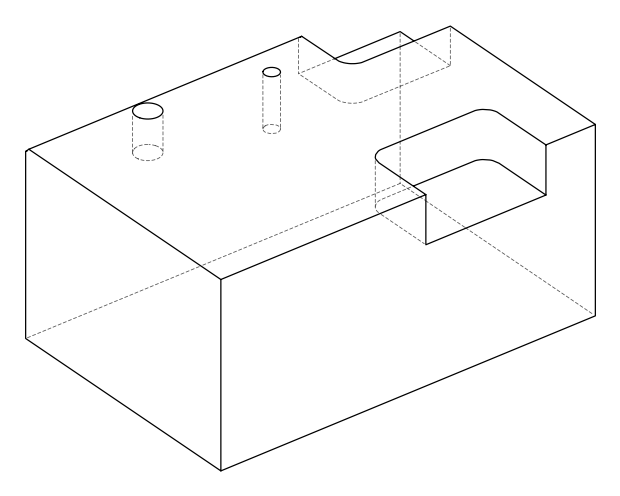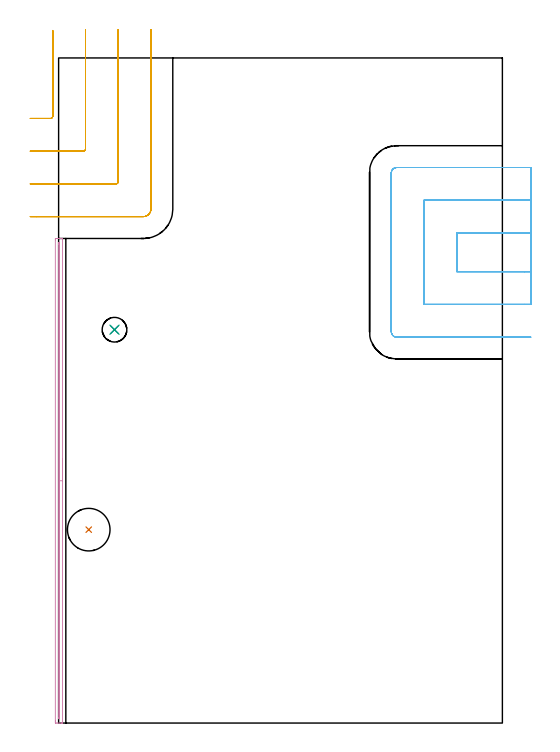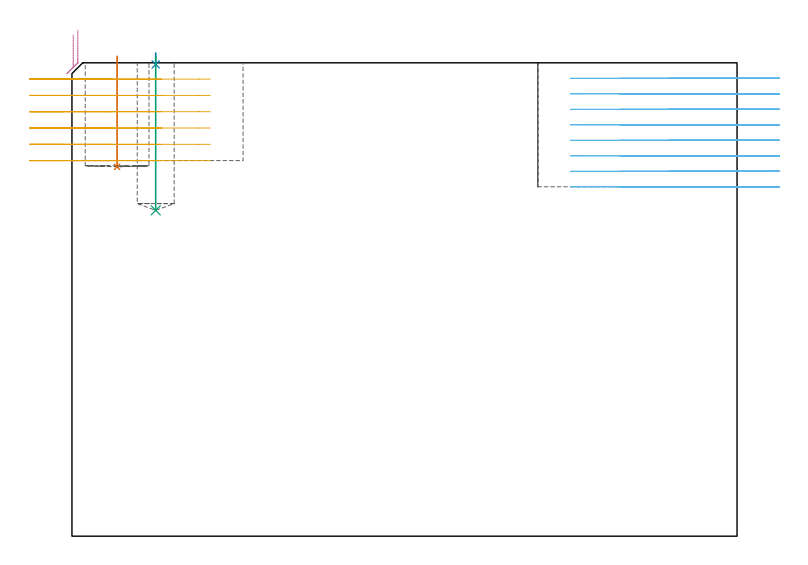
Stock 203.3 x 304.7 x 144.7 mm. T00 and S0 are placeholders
(PLAN: 6 operations, 4 tool changes, 19.5 min)
(1 INDEXABLE_INSERT_DRILL_BLIND_HOLE_FROM_SOLID | STEP1POCKET | NXT0302_010 | 0.14 min | 9419 mm3)
(2 SPOT_DRILL | STEP1POCKET_1 | NXT0321_9005460120000 | 0.03 min | 1 mm3)
(3 DRILL_BLIND_HOLE_INTO_CENTER | STEP1POCKET_1 | NXT0301_084 | 0.19 min | 4374 mm3)
(4 AREA_MILL | FG_CHAMFER_SURFACE | UGT0205_001 | 3.7 min | 1224 mm3)
(5 MILL_CORNER_NOTCH_RECTANGULAR | CORNER_NOTCH_RECTANGULAR | UGT0201_094 | Follow Part, ap 5, ae 75% | 5.16 min | 128151 mm3)
(6 MILL_SLOT | SLOT_PARTIAL_RECTANGULAR | UGT0201_094 | Follow Part, ap 5, ae 75% | 10.33 min | 222971 mm3)
(TOOL NXT0302_010 | Index. Insert Drill 19.5mm [880-D1950L25-05] | D19.5 PA176 FL98 Z2)
(TOOL NXT0321_9005460120000 | NC Spot Drill, 142deg, 12mm, Carbide, Uncoated | D12 PA142 FL30 Z2)
(TOOL NXT0301_084 | Carbide Drill 11.3mm [860.1-1130-034A1-MM 2214] | D11.3 PA140 FL55 Z2)
(TOOL UGT0205_001 | Chamfer Mill 20 x 3 x 45 deg. | D20 FL50 Z2)
(TOOL UGT0201_094 | End mill 20 mm | D20 FL38 Z4)
(OP 1 INDEXABLE_INSERT_DRILL_BLIND_HOLE_FROM_SOLID)
G17 G21 G94 G90
T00 M6
G54
G17 G0 G90 X13.8 Y88.6 S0 M3
G43 Z154.7 H1
G94 G81 G98 Z112.9 F250. R146.7
G80
M5
M2
(OP 2 SPOT_DRILL)
G17 G21 G94 G90
T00 M6
G54
G17 G0 G90 X25.6 Y180.2 S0 M3
G43 Z154.7 H0
G94 G81 G98 Z144.214 F250. R147.7
G80
M5
M2
(OP 3 DRILL_BLIND_HOLE_INTO_CENTER)
G17 G21 G94 G90
T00 M6
G54
G17 G0 G90 X25.6 Y180.2 S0 M3
G43 Z154.7 H1
G94 G81 G98 Z99.6 F250. R146.7
G80
M5
M2
(OP 4 AREA_MILL)
G17 G21 G94 G90
T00 M6
G54
G17 G0 G90 X1.8 Y121. S1061 M3
G43 Z154.7 H0
G94 G1 Y120.962 Z153.828 F250.
Y120.848 Z152.963
Y120.659 Z152.112
Y120.397 Z151.28
Y120.063 Z150.474
Y119.66 Z149.7
Y119.191 Z148.964
Y118.66 Z148.272
Y118.071 Z147.629
Y117.428 Z147.039
Y116.736 Z146.508
Y116. Z146.04
Y115.226 Z145.637
Y114.42 Z145.303
Y113.588 Z145.041
Y112.736 Z144.852
Y111.872 Z144.738
Y111. Z144.7
Y0.177
X1.797 Y0.01 Z144.688
X1.668 Y0.002 Z144.56
X1.531 Y0. Z144.431
X1.277 Z144.177
X0.587 Z143.481
X-0.632 Z142.265
X-1.16 Y0.001 Z141.734
X-1.38 Y0.005 Z141.514
X-1.492 Y0.01 Z141.403
X-1.497 Y0.279 Z141.4
X-1.5 Y0.623
Y0.971
Y221.377
X-1.497 Y221.721 Z141.401
X-1.492 Y221.99 Z141.403
X-1.16 Y222. Z141.734
X-0.632 Z142.265
X-0.287 Z142.609
X0.242 Z143.138
X0.587 Z143.481
X1.277 Z144.176
X1.532 Z144.431
X1.668 Y221.998 Z144.56
X1.797 Y221.99 Z144.688
X1.8 Y221.823 Z144.7
Y111.
X0.386 Z143.286
Y2.617
X0.385 Y2.411 Z143.285
X0.384 Y2.303 Z143.284
X0.379 Y2.022 Z143.279
X0.11 Y2.005 Z143.01
X-0.038 Y2.004 Z142.862
X-0.07 Y2.007 Z142.83
X-0.079 Y2.01 Z142.821
X-0.081 Y2.021 Z142.819
X-0.084 Y2.057 Z142.816
X-0.086 Y2.205 Z142.814
Y2.411
Y219.383
X-0.085 Y219.589 Z142.815
X-0.082 Y219.83 Z142.818
X-0.079 Y219.95 Z142.821
X-0.074 Y219.991 Z142.826
X-0.05 Y219.992 Z142.85
X0.186 Y219.999 Z143.086
X0.338 Y219.997 Z143.238
X0.37 Y219.993 Z143.27
X0.379 Y219.99 Z143.279
X0.381 Y219.979 Z143.281
X0.384 Y219.943 Z143.284
X0.385 Y219.795 Z143.285
X0.386 Y219.589 Z143.286
Y111.
Y110.128 Z143.324
Y109.263 Z143.438
Y108.412 Z143.626
Y107.58 Z143.889
Y106.774 Z144.223
Y106. Z144.625
Y105.264 Z145.094
Y104.572 Z145.625
Y103.929 Z146.215
Y103.34 Z146.858
Y102.808 Z147.55
Y102.34 Z148.286
Y101.937 Z149.06
Y101.603 Z149.866
Y101.341 Z150.698
Y101.152 Z151.549
Y101.038 Z152.414
Y101. Z153.286
G0 Z154.7
M5
M2
(OP 5 MILL_CORNER_NOTCH_RECTANGULAR)
G17 G21 G94 G90
T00 M6
G54
G17 G0 G90 X-13. Y277. S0 M3
G43 Z154.7 H0
Z139.717
G94 G1 X-10. F250.
X-3.695 F500.
G3 X-2.7 Y277.995 R1.
G1 Y314.329
Y317.329 F250.
G0 Z154.7
X-13. Y262.
Z139.717
G1 X-10.
X11.304 F500.
G3 X12.3 Y262.996 R1.
G1 Y314.7
Y317.7 F250.
G0 Z154.7
X-13. Y247.
Z139.717
G1 X-10.
X26.304 F500.
G3 X27.3 Y247.996 R1.
G1 Y314.7
Y317.7 F250.
G0 Z154.7
X-13. Y232.
Z139.717
G1 X-10.
X38.8 F500.
G3 X42.3 Y235.5 R3.5
G1 Y314.7
Y317.7 F250.
G0 Z154.7
X-13. Y277.
Z134.733
G1 X-10.
X-3.695 F500.
G3 X-2.7 Y277.995 R1.
G1 Y314.329
Y317.329 F250.
G0 Z154.7
X-13. Y262.
Z134.733
G1 X-10.
X11.305 F500.
G3 X12.3 Y262.996 R1.
G1 Y314.7
Y317.7 F250.
G0 Z154.7
X-13. Y247.
Z134.733
G1 X-10.
X26.304 F500.
G3 X27.3 Y247.996 R1.
G1 Y314.7
Y317.7 F250.
G0 Z154.7
X-13. Y232.
Z134.733
G1 X-10.
X38.8 F500.
G3 X42.3 Y235.5 R3.5
G1 Y314.7
Y317.7 F250.
G0 Z154.7
X-13. Y277.
Z129.75
G1 X-10.
X-3.695 F500.
G3 X-2.7 Y277.995 R1.
G1 Y314.329
Y317.329 F250.
G0 Z154.7
X-13. Y262.
Z129.75
G1 X-10.
X11.305 F500.
G3 X12.3 Y262.996 R1.
G1 Y314.7
Y317.7 F250.
G0 Z154.7
X-13. Y247.
Z129.75
G1 X-10.
X26.304 F500.
G3 X27.3 Y247.996 R1.
G1 Y314.7
Y317.7 F250.
G0 Z154.7
X-13. Y232.
Z129.75
G1 X-10.
X38.8 F500.
G3 X42.3 Y235.5 R3.5
G1 Y314.7
Y317.7 F250.
G0 Z154.7
X-13. Y277.
Z124.767
G1 X-10.
X-3.695 F500.
G3 X-2.7 Y277.995 R1.
G1 Y314.329
Y317.329 F250.
G0 Z154.7
X-13. Y262.
Z124.767
G1 X-10.
X11.305 F500.
G3 X12.3 Y262.996 R1.
G1 Y314.7
Y317.7 F250.
G0 Z154.7
X-13. Y247.
Z124.767
G1 X-10.
X26.304 F500.
G3 X27.3 Y247.996 R1.
G1 Y314.7
Y317.7 F250.
G0 Z154.7
X-13. Y232.
Z124.767
G1 X-10.
X38.8 F500.
G3 X42.3 Y235.5 R3.5
G1 Y314.7
Y317.7 F250.
G0 Z154.7
X-13. Y277.
Z119.783
G1 X-10.
X-3.695 F500.
G3 X-2.7 Y277.995 R1.
G1 Y314.329
Y317.329 F250.
G0 Z154.7
X-13. Y262.
Z119.783
G1 X-10.
X11.305 F500.
G3 X12.3 Y262.996 R1.
G1 Y314.7
Y317.7 F250.
G0 Z154.7
X-13. Y247.
Z119.783
G1 X-10.
X26.304 F500.
G3 X27.3 Y247.996 R1.
G1 Y314.7
Y317.7 F250.
G0 Z154.7
X-13. Y232.
Z119.783
G1 X-10.
X38.8 F500.
G3 X42.3 Y235.5 R3.5
G1 Y314.7
Y317.7 F250.
G0 Z154.7
X-13. Y277.
Z114.8
G1 X-10.
X-3.695 F500.
G3 X-2.7 Y277.995 R1.
G1 Y314.329
Y317.329 F250.
G0 Z154.7
X-13. Y262.
Z114.8
G1 X-10.
X11.305 F500.
G3 X12.3 Y262.996 R1.
G1 Y314.7
Y317.7 F250.
G0 Z154.7
X-13. Y247.
Z114.8
G1 X-10.
X26.304 F500.
G3 X27.3 Y247.996 R1.
G1 Y314.7
Y317.7 F250.
G0 Z154.7
X-13. Y232.
Z114.8
G1 X-10.
X38.8 F500.
G3 X42.3 Y235.5 R3.5
G1 Y314.7
Y317.7 F250.
G0 Z154.7
M5
M2
(OP 6 MILL_SLOT)
G17 G21 G94 G90
T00 M6
G54
G17 G0 G90 X216.3 Y224.5 S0 M3
G43 Z154.7 H0
Z139.962
G94 G1 X213.3 F250.
X182.4 F500.
Y206.8
X213.3
X216.3 F250.
Y239.5
X213.3
X167.4 F500.
Y191.8
X213.3
X216.3 F250.
Y254.5
X213.3
X154.9 F500.
G3 X152.4 Y252. R2.5
G1 Y179.3
G3 X154.9 Y176.8 R2.5
G1 X213.3
X216.3 F250.
G0 Y224.5 Z135.225
G1 X213.3
X182.4 F500.
Y206.8
X213.3
X216.3 F250.
Y239.5
X213.3
X167.4 F500.
Y191.8
X213.3
X216.3 F250.
Y254.5
X213.3
X154.9 F500.
G3 X152.4 Y252. R2.5
G1 Y179.3
G3 X154.9 Y176.8 R2.5
G1 X213.3
X216.3 F250.
G0 Y224.5 Z130.487
G1 X213.3
X182.4 F500.
Y206.8
X213.3
X216.3 F250.
Y239.5
X213.3
X167.4 F500.
Y191.8
X213.3
X216.3 F250.
Y254.5
X213.3
X154.9 F500.
G3 X152.4 Y252. R2.5
G1 Y179.3
G3 X154.9 Y176.8 R2.5
G1 X213.3
X216.3 F250.
G0 Y224.5 Z125.75
G1 X213.3
X182.4 F500.
Y206.8
X213.3
X216.3 F250.
Y239.5
X213.3
X167.4 F500.
Y191.8
X213.3
X216.3 F250.
Y254.5
X213.3
X154.9 F500.
G3 X152.4 Y252. R2.5
G1 Y179.3
G3 X154.9 Y176.8 R2.5
G1 X213.3
X216.3 F250.
G0 Y224.5 Z121.012
G1 X213.3
X182.4 F500.
Y206.8
X213.3
X216.3 F250.
Y239.5
X213.3
X167.4 F500.
Y191.8
X213.3
X216.3 F250.
Y254.5
X213.3
X154.9 F500.
G3 X152.4 Y252. R2.5
G1 Y179.3
G3 X154.9 Y176.8 R2.5
G1 X213.3
X216.3 F250.
G0 Y224.5 Z116.275
G1 X213.3
X182.4 F500.
Y206.8
X213.3
X216.3 F250.
Y239.5
X213.3
X167.4 F500.
Y191.8
X213.3
X216.3 F250.
Y254.5
X213.3
X154.9 F500.
G3 X152.4 Y252. R2.5
G1 Y179.3
G3 X154.9 Y176.8 R2.5
G1 X213.3
X216.3 F250.
G0 Y224.5 Z111.537
G1 X213.3
X182.4 F500.
Y206.8
X213.3
X216.3 F250.
Y239.5
X213.3
X167.4 F500.
Y191.8
X213.3
X216.3 F250.
Y254.5
X213.3
X154.9 F500.
G3 X152.4 Y252. R2.5
G1 Y179.3
G3 X154.9 Y176.8 R2.5
G1 X213.3
X216.3 F250.
G0 Y224.5 Z106.8
G1 X213.3
X182.4 F500.
Y206.8
X213.3
X216.3 F250.
Y239.5
X213.3
X167.4 F500.
Y191.8
X213.3
X216.3 F250.
Y254.5
X213.3
X154.9 F500.
G3 X152.4 Y252. R2.5
G1 Y179.3
G3 X154.9 Y176.8 R2.5
G1 X213.3
X216.3 F250.
G0 Z154.7
M5
M2
